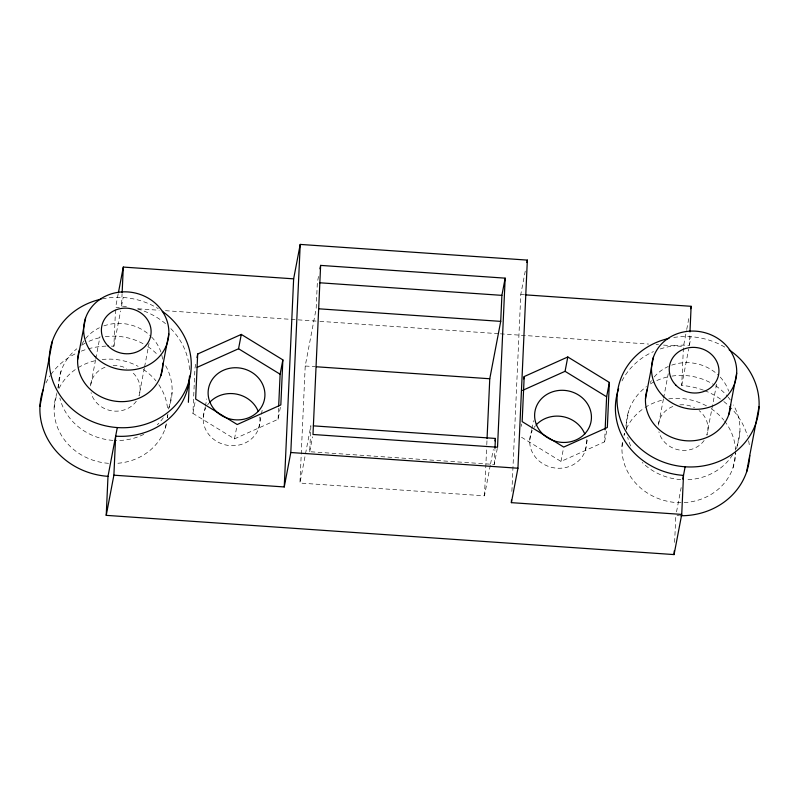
<?xml version="1.0" encoding="UTF-8"?>
<svg xmlns="http://www.w3.org/2000/svg" width="799" height="799" viewBox="0 0 799 799"><rect width="100%" height="100%" fill="white"/><g stroke="black" fill="none" stroke-linecap="round" stroke-linejoin="round"><path stroke-width="0.6" stroke-dasharray="4 3" d="M111.411 346.127A71.251 64.989 10.8 0 1 113.867 346.257L115.525 309.682M126.452 306.596A71.251 64.989 10.8 0 0 121.528 306.097L122.077 293.902M280.369 407.33L278.092 419.285L234.487 438.871L192.919 413.393L194.946 368.339L195.865 363.555M278.092 419.285L278.581 408.319M490.296 465.298L484.474 495.819L299.935 483.065L305.218 366.002L316.164 308.624L317.343 282.606L318.651 275.725M497.308 448.389L494.251 464.449L309.702 451.705L310.881 425.687L299.935 483.065M484.474 495.819L486.731 446.002M486.781 444.763L487.01 439.78M494.251 464.449L494.921 449.587M511.879 491.435L520.778 294.541L525.313 270.791M521.497 437.233L560.988 461.432L604.593 441.847L605.093 430.881M674.616 542.391L675.824 515.565A71.251 64.989 10.8 0 0 679.53 515.735M703.48 390.182A71.251 64.989 10.8 0 0 681.707 385.498L683.465 346.476L686.491 330.646M660.234 348.963A71.251 64.989 10.8 0 1 689.367 345.328L689.917 333.133M54.142 407.37L56.909 392.878M57.838 388.044L61.064 371.086M95.59 359.77L90.467 386.626A24.939 22.742 10.8 0 1 106.746 366.661M95.82 358.551L100.015 336.569M118.182 293.852L115.635 307.235L119.371 307.495M113.867 346.257L120.599 310.961M121.528 306.097L123.176 297.488M144.339 368.079L139.036 395.895A24.939 22.742 10.8 0 0 131.246 371.325M144.579 366.861L149.053 343.4M165.173 428.554L166.092 423.72M167.241 417.677L167.94 414.052M169.088 408.009L172.095 392.269M192.919 413.393L195.425 400.249M203.206 417.667L205.213 407.11M205.373 406.311L206.781 398.891M234.487 438.871L236.993 425.717M258.716 428.264L261.173 415.35M261.403 414.172L262.302 409.478M309.702 451.705L312.549 436.783M490.536 464.079L493.323 449.428M521.248 426.396L521.697 423.999M529.707 440.229L531.725 429.662M531.874 428.873L533.442 420.654M560.988 461.432L563.495 448.279M585.218 450.816L587.684 437.912M604.593 441.847L606.88 429.892M621.982 446.601L623.13 440.569M624.059 435.735L624.518 433.318A56.999 51.995 10.8 0 0 623.779 435.625M625.897 426.067L628.903 410.326M663.43 399.001L658.306 425.857A24.939 22.742 10.8 0 1 673.577 406.222M663.609 398.052L668.264 373.632M686.721 329.438L689.038 317.263M681.707 385.498L688.668 348.983M689.367 345.328L691.005 336.719M676.523 511.909L681.167 487.57M716.603 384.119L706.875 435.125A24.939 22.742 10.8 0 0 699.085 410.566M733.003 467.785L735.769 453.293M736.698 448.459L739.924 431.5M520.778 294.541L524.514 294.791M138.047 308.784L159.211 310.252M165.443 310.681L318.611 321.268M319.85 321.348L499.165 333.742M500.414 333.822L648.598 344.059M656.069 344.579L658.566 344.749M663.54 345.098L683.465 346.476M305.218 366.002L315.126 366.691M45.923 382.981A71.251 64.989 10.8 0 1 50.237 375.53M50.926 374.531A71.251 64.989 10.8 0 1 76.904 353.018M81.308 351.131A71.251 64.989 10.8 0 1 87.071 349.153M88.25 348.823A71.251 64.989 10.8 0 1 106.447 346.107M704.638 390.631A71.251 64.989 10.8 0 1 722.855 400.788M723.824 401.537A71.251 64.989 10.8 0 1 747.465 436.064M748.613 440.818A71.251 64.989 10.8 0 1 749.522 446.901M259.755 417.038A28.504 25.997 10.8 0 1 227.335 445.283A28.504 25.997 10.8 0 1 205.812 407.86M207.59 404.923A28.504 25.997 10.8 0 1 209.008 403.105M586.266 439.6A28.504 25.997 10.8 0 1 553.847 467.834A28.504 25.997 10.8 0 1 532.324 430.421M534.102 427.485A28.504 25.997 10.8 0 1 535.51 425.667M735.569 450.746A56.999 51.995 10.8 0 1 675.055 502.451A56.999 51.995 10.8 0 1 622.661 440.459M626.376 428.683A56.999 51.995 10.8 0 1 644.054 408.159M645.053 407.5A56.999 51.995 10.8 0 1 663.949 399.73M668.753 398.891A56.999 51.995 10.8 0 1 707.085 406.202M711.25 408.748A56.999 51.995 10.8 0 1 723.764 420.084M724.523 421.023A56.999 51.995 10.8 0 1 735.519 449.497A56.999 51.995 10.8 0 0 733.492 404.963M166.532 423.8A56.999 51.995 10.8 0 1 116.015 463.39M108.574 463.32A56.999 51.995 10.8 0 1 56.689 394.037M59.086 388.314A56.999 51.995 10.8 0 1 77.213 368.269M78.222 367.63A56.999 51.995 10.8 0 1 96.11 360.489M102.142 359.5A56.999 51.995 10.8 0 1 138.167 366.371M143.411 369.518A56.999 51.995 10.8 0 1 155.935 380.843M158.801 384.679A56.999 51.995 10.8 0 1 167.68 410.267M167.71 415.22A56.999 51.995 10.8 0 1 167.54 417.677M137.438 308.873A71.251 64.989 10.8 0 1 165.553 323.685M170.856 328.609A71.251 64.989 10.8 0 1 189.593 371.175M621.972 380.943A71.251 64.989 10.8 0 1 653.482 351.59M102.312 298.896A71.251 64.989 10.8 0 1 158.272 308.654M673.737 337.468A71.251 64.989 10.8 0 1 726.101 347.885M650.226 382.591A42.746 38.991 10.8 0 1 651.425 380.644M654.191 376.968A42.746 38.991 10.8 0 1 668.304 366.491M671.659 365.153A42.746 38.991 10.8 0 1 718.581 375.4M720.249 377.108A42.746 38.991 10.8 0 1 728.698 391.18M81.828 344.359A42.746 38.991 10.8 0 1 84.235 340.464M85.613 338.626A42.746 38.991 10.8 0 1 99.386 327.76M103.82 325.912A42.746 38.991 10.8 0 1 150.751 336.169M151.59 337.008A42.746 38.991 10.8 0 1 160.859 351.95M161.827 355.265A42.746 38.991 10.8 0 1 162.626 359.77M704.149 440.449A24.939 22.742 10.8 0 1 678.88 449.917A24.939 22.742 10.8 0 1 658.885 431.81M679.839 404.863A24.939 22.742 10.8 0 1 694.581 407.68M136.309 401.208A24.939 22.742 10.8 0 1 111.041 410.686A24.939 22.742 10.8 0 1 91.046 392.579M113.088 365.552A24.939 22.742 10.8 0 1 126.741 368.439M165.663 365.722A56.999 51.995 10.8 0 1 168.209 409.058M163.306 417.757A56.999 51.995 10.8 0 1 157.283 424.798M143.82 434.336A56.999 51.995 10.8 0 1 114.187 440.439M112.959 440.369A56.999 51.995 10.8 0 1 59.855 398.022M58.497 388.124A56.999 51.995 10.8 0 1 76.814 348.783M81.598 345.318A56.999 51.995 10.8 0 1 86.791 342.352M88.949 341.323A56.999 51.995 10.8 0 1 100.494 337.538M105.298 336.699A56.999 51.995 10.8 0 1 145.738 345.248M147.785 346.566A56.999 51.995 10.8 0 1 157.123 354.327M732.533 454.921A56.999 51.995 10.8 0 1 685.742 479.75M680.798 479.61A56.999 51.995 10.8 0 1 642.176 462.441M630.691 446.022A56.999 51.995 10.8 0 1 627.684 437.253M626.486 429.852A56.999 51.995 10.8 0 1 646.501 386.576M650.446 383.91A56.999 51.995 10.8 0 1 654.631 381.582M656.788 380.554A56.999 51.995 10.8 0 1 670.721 376.309M671.919 376.109A56.999 51.995 10.8 0 1 713.577 384.479M715.624 385.797A56.999 51.995 10.8 0 1 727.38 396.214M728.149 397.133A56.999 51.995 10.8 0 1 730.336 399.979"/><path stroke-width="1.2" d="M618.626 388.793A71.251 64.989 10.8 0 0 683.495 475.395L681.727 514.416L674.066 554.586L106.227 515.355L107.995 476.334L117.293 427.555M106.227 515.355L113.887 475.185L115.655 436.164A71.251 64.989 10.8 0 0 189.573 376.029L188.384 402.316M122.137 292.684L123.296 267.076L293.642 278.841L300.214 244.414L527.35 260.104L517.942 468.224L511.38 502.651L681.727 514.416M197.683 353.997L195.655 399.051L237.223 424.519L280.829 404.933L282.866 359.88L241.288 334.411L197.683 353.997L197.003 357.582M278.691 405.882L280.129 374.222L282.866 359.88M113.887 475.185L284.244 486.951L293.642 278.841M284.244 486.951L290.806 452.524L300.214 244.414M320.629 265.398L312.988 434.486L497.527 447.24L505.168 278.152L320.629 265.398L319.97 268.844M487.06 438.531L489.767 378.756L500.713 321.378L501.892 295.36L505.168 278.152M494.971 448.349L495.42 438.441L313.358 425.857M511.38 502.651L511.49 500.154M524.194 376.559L522.156 421.612L563.724 447.08L607.33 427.495L609.367 382.441L567.799 356.973L524.194 376.559L523.735 378.946M605.143 429.662L606.631 396.783L609.367 382.441M674.066 554.586L674.226 550.93M689.976 331.915L691.125 306.307L525.752 294.881M39.95 406.391L52.434 340.953M77.643 359.58L85.573 318.022M118.422 292.634L123.296 267.076M160.919 375.46L168.839 333.902M197.183 367.33L238.551 348.754L241.288 334.411M526.891 262.481L527.35 260.104M494.961 440.878L495.42 438.441M522.576 390.401L565.063 371.315L567.799 356.973M645.482 398.811L653.412 357.253M690.666 308.744L691.125 306.307M682.795 479.05L685.133 466.796M728.748 414.701L736.678 373.143M746.566 472.099L759.05 406.661M319.82 282.786L501.892 295.36M318.641 308.794L500.713 321.378M316.364 366.771L489.767 378.756M290.806 452.524L517.942 468.224M565.063 371.315L606.631 396.783M238.551 348.754L280.129 374.222M107.995 476.334A71.251 64.989 10.8 0 1 43.126 389.722M749.742 455.43A71.251 64.989 10.8 0 1 680.768 515.745M209.787 402.237A28.504 25.997 10.8 0 1 258.277 411.485M536.289 424.798A28.504 25.997 10.8 0 1 584.778 434.047M729.177 349.872A71.251 64.989 10.8 0 1 735.27 451.944A71.251 64.989 10.8 0 1 625.717 431.041A71.251 64.989 10.8 0 1 668.953 338.386M162.347 311.34A71.251 64.989 10.8 0 1 166.811 413.193A71.251 64.989 10.8 0 1 57.678 391.47A71.251 64.989 10.8 0 1 101.113 299.146M546.786 437.263A28.504 25.997 10.8 0 1 550.581 392.549A28.504 25.997 10.8 0 1 591.4 418.706A28.504 25.997 10.8 0 1 547.814 437.922M730.656 404.703A42.746 38.991 10.8 0 1 680.768 440.059A42.746 38.991 10.8 0 1 647.39 388.813M162.856 363.205A42.746 38.991 10.8 0 1 114.147 401.038A42.746 38.991 10.8 0 1 79.55 349.582M215.61 410.816A28.504 25.997 10.8 0 0 263.64 402.436A28.504 25.997 10.8 0 0 230.312 368.179A28.504 25.997 10.8 0 0 215.61 410.816M662.731 395.705A42.746 38.991 10.8 0 0 734.77 383.14A42.746 38.991 10.8 0 0 684.773 331.745A42.746 38.991 10.8 0 0 662.731 395.705M675.794 385.078A24.939 22.742 10.8 0 0 717.822 377.747A24.939 22.742 10.8 0 0 688.658 347.765A24.939 22.742 10.8 0 0 675.794 385.078M94.891 356.474A42.746 38.991 10.8 0 0 166.931 343.9A42.746 38.991 10.8 0 0 116.934 292.514A42.746 38.991 10.8 0 0 94.891 356.474M107.965 345.847A24.939 22.742 10.8 0 0 149.982 338.516A24.939 22.742 10.8 0 0 120.819 308.534A24.939 22.742 10.8 0 0 107.965 345.847"/></g></svg>
